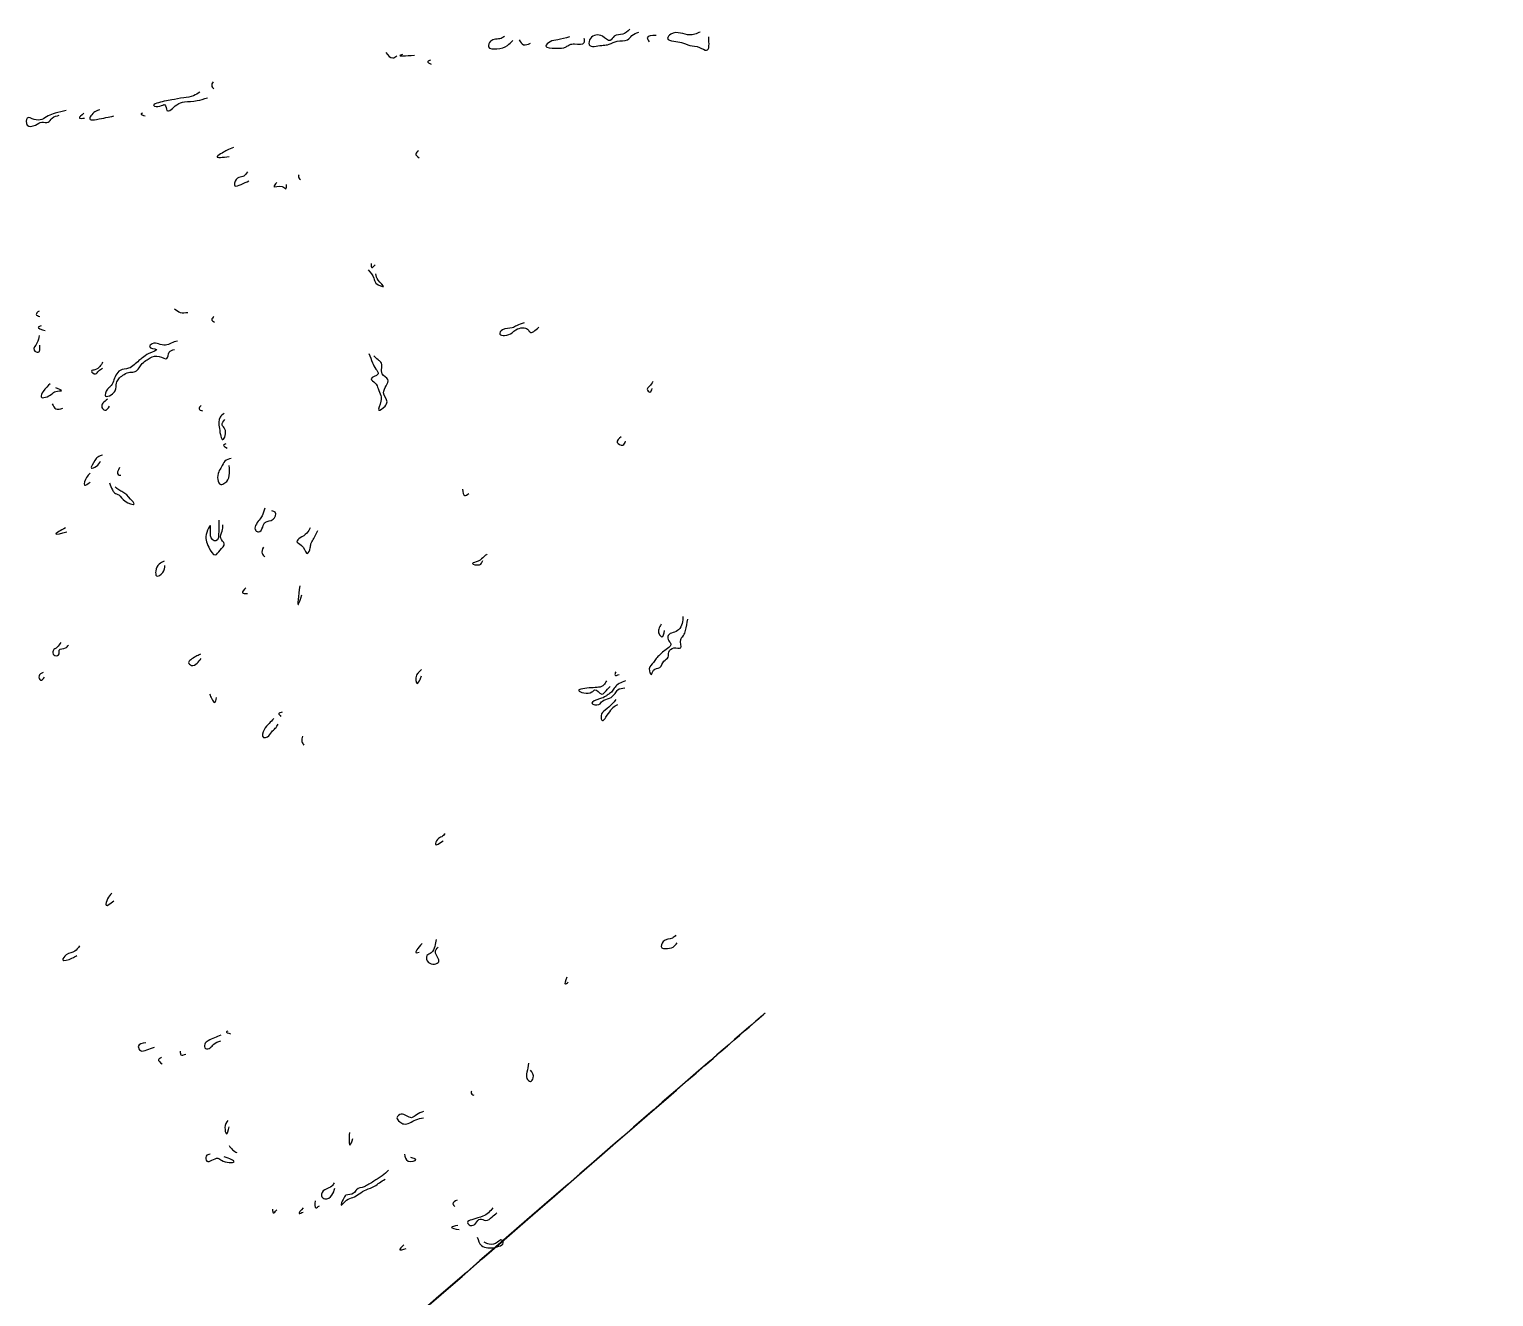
# Model space of a CAD drawing. Header units: metres. Extents: x -179 to 128, y -138 to 141.
# Drawn here: x 75.6 to 128, y 95.2 to 140.6 of the extents above; entities that cross this region are included whole.
import ezdxf

# ---------------------------------------------------------------- set-up
doc = ezdxf.new("R2010")
doc.units = ezdxf.units.M

msp = doc.modelspace()

# ---------------------------------------------------------------- linework, layer by layer
for points in [[(97.10000000000001, 140.55), (96.85000000000001, 140.375), (96.55000000000001, 140.3), (96.4, 140.15), (96.125, 140.3), (95.7, 140.225), (95.65, 140), (96.10000000000001, 139.975), (96.30000000000001, 140), (96.575, 140.1), (96.65, 140.125), (97.025, 140.175), (97.17500000000001, 140.32500000000002), (97.42500000000001, 140.45000000000002)], [(99.625, 140.45000000000002), (99.42500000000001, 140.375), (99.25, 140.35), (98.575, 140.375), (98.45, 140.225), (98.67500000000001, 140.125), (98.95, 140.07500000000002), (99.25, 139.975), (99.60000000000001, 139.9), (99.85000000000001, 139.8), (99.92500000000001, 140.275)], [(92.625, 140.3), (92.5, 140.225), (92.125, 140.125), (92.05000000000001, 139.925), (92.35000000000001, 139.85), (92.72500000000001, 139.975), (92.92500000000001, 140.15)], [(93.15, 140.175), (93.30000000000001, 140), (93.55000000000001, 140.05)], [(94.95, 140.275), (94.525, 140.175), (94.25, 140.1), (94.10000000000001, 139.95000000000002), (94.45, 139.875), (94.825, 139.925), (94.95, 140), (95.125, 140.025), (95.47500000000001, 140.07500000000002), (95.47500000000001, 140.225)], [(98.05000000000001, 140.32500000000002), (97.72500000000001, 140.25), (97.80000000000001, 140.1)], [(88.375, 139.725), (88.625, 139.525), (88.775, 139.6)], [(88.97500000000001, 139.65), (88.9, 139.625), (89.4, 139.625)], [(89.97500000000001, 139.45000000000002), (89.875, 139.4), (90, 139.3)], [(81.72500000000001, 138.3), (81.5, 138.175), (81.15, 138.1), (80.72500000000001, 138.025), (80.45, 137.975), (80.075, 137.82500000000002), (80.30000000000001, 137.8), (80.47500000000001, 137.85), (80.55000000000001, 137.65), (80.9, 137.85), (81.17500000000001, 137.95000000000002), (81.625, 138), (82, 138.1)], [(82.2, 138.675), (82.15, 138.525), (82.22500000000001, 138.425)], [(76.95, 137.65), (76.55, 137.55), (76.3, 137.45000000000002), (76.075, 137.32500000000002), (75.8, 137.32500000000002), (75.55, 137.375), (75.55, 137.125), (75.85000000000001, 137.125), (76.075, 137.225), (76.3, 137.225), (76.45, 137.375), (76.7, 137.475)], [(77.575, 137.55), (77.42500000000001, 137.375), (77.60000000000001, 137.375)], [(78.15, 137.675), (77.97500000000001, 137.6), (77.80000000000001, 137.32500000000002), (78.025, 137.32500000000002), (78.65, 137.45000000000002)], [(79.67500000000001, 137.55), (79.625, 137.525), (79.775, 137.45000000000002)], [(82.92500000000001, 136.32500000000002), (82.7, 136.225), (82.525, 136.125), (82.35000000000001, 136), (82.775, 136)], [(89.55000000000001, 136.20000000000002), (89.45, 136.1), (89.575, 135.95000000000002)], [(83.42500000000001, 135.45000000000002), (83.30000000000001, 135.3), (83.125, 135.25), (83.025, 135.175), (82.97500000000001, 134.95000000000002), (83.2, 135), (83.47500000000001, 135.125)], [(85.275, 135.35), (85.25, 135.3), (85.325, 135.175)], [(84.47500000000001, 135.07500000000002), (84.375, 134.925), (84.67500000000001, 134.925), (84.80000000000001, 134.85), (84.825, 135)], [(87.85000000000001, 132.175), (87.875, 132.025), (88, 132.125)], [(87.75, 131.95000000000002), (87.95, 131.65), (88.025, 131.475), (88.30000000000001, 131.35), (88.10000000000001, 131.57500000000002), (88.025, 131.8)], [(75.97500000000001, 130.475), (75.875, 130.35), (76, 130.275)], [(80.825, 130.55), (81.025, 130.425), (81.30000000000001, 130.425)], [(76.05, 129.95000000000002), (75.95, 129.9), (76.2, 129.775)], [(82.22500000000001, 130.275), (82.15, 130.175), (82.25, 130.07500000000002)], [(93.325, 130.05), (93.05000000000001, 129.95000000000002), (92.9, 129.875), (92.55000000000001, 129.8), (92.45, 129.65), (92.625, 129.6), (92.9, 129.70000000000002), (93.025, 129.8), (93.275, 129.875), (93.45, 129.82500000000002), (93.525, 129.725), (93.85000000000001, 129.9)], [(75.97500000000001, 129.6), (75.9, 129.32500000000002), (75.8, 129.07500000000002), (75.95, 129), (76, 129.25)], [(80.92500000000001, 129.4), (80.7, 129.32500000000002), (80.5, 129.25), (80.25, 129.3), (80.025, 129.3), (79.92500000000001, 129.20000000000002), (80.17500000000001, 129.1), (79.9, 128.95000000000002), (79.67500000000001, 128.8), (79.55000000000001, 128.70000000000002), (79.375, 128.55), (79.17500000000001, 128.425), (78.875, 128.35), (78.72500000000001, 128.175), (78.525, 127.775), (78.42500000000001, 127.67500000000001), (78.35000000000001, 127.42500000000001), (78.55000000000001, 127.47500000000001), (78.7, 127.625), (78.75, 127.9), (78.825, 128.05), (78.97500000000001, 128.175), (79.17500000000001, 128.275), (79.375, 128.3), (79.525, 128.4), (79.625, 128.55), (79.80000000000001, 128.70000000000002), (79.95, 128.8), (80.275, 128.85), (80.55000000000001, 128.775), (80.625, 129), (80.825, 129.1)], [(87.775, 128.95000000000002), (87.9, 128.625), (88.025, 128.4), (88.10000000000001, 128.225), (87.85000000000001, 128.05), (88, 127.9), (88.10000000000001, 127.7), (88.2, 127.45), (88.2, 127.25), (88.125, 126.92500000000001), (88.35000000000001, 127.075), (88.42500000000001, 127.22500000000001), (88.30000000000001, 127.55000000000001), (88.45, 128.025), (88.25, 128.225), (88.2, 128.65), (88.10000000000001, 128.725), (87.95, 128.875)], [(78.25, 128.65), (77.97500000000001, 128.375), (77.85000000000001, 128.32500000000002), (78, 128.225), (78.10000000000001, 128.32500000000002), (78.25, 128.425)], [(70.625, 78.42500000000001), (70.55, 78.30000000000001), (70.325, 78), (70.425, 78), (70.2, 77.75), (70.15, 77.47500000000001), (70.4, 77.80000000000001), (70.47500000000001, 77.875), (70.25, 77.60000000000001), (70.15, 77.5), (70.25, 77.75), (70.5, 78.05000000000001), (70.5, 78.05000000000001), (70.425, 78), (70.525, 78.25)], [(76.375, 127.875), (76.125, 127.60000000000001), (76.05, 127.4), (76.425, 127.5), (76.575, 127.60000000000001), (76.775, 127.625), (76.575, 127.72500000000001)], [(97.92500000000001, 127.95), (97.80000000000001, 127.775), (97.72500000000001, 127.67500000000001), (97.825, 127.575), (97.9, 127.7)], [(78.42500000000001, 127.325), (78.22500000000001, 127.025), (78.325, 126.92500000000001), (78.5, 127.075)], [(76.45, 127.15), (76.575, 126.97500000000001), (76.825, 127)], [(81.775, 127.10000000000001), (81.7, 126.97500000000001), (81.825, 126.9)], [(82.60000000000001, 126.825), (82.45, 126.67500000000001), (82.42500000000001, 126.275), (82.55000000000001, 125.875), (82.625, 126.25), (82.525, 126.4), (82.625, 126.60000000000001)], [(82.65, 125.72500000000001), (82.575, 125.67500000000001), (82.7, 125.575)], [(96.80000000000001, 125.97500000000001), (96.65, 125.775), (96.85000000000001, 125.67500000000001), (96.95, 125.825)], [(78.25, 125.325), (78.075, 125.25), (77.97500000000001, 125.125), (77.85000000000001, 124.85000000000001), (78.025, 124.92500000000001), (78.17500000000001, 125.10000000000001)], [(82.85000000000001, 125.2), (82.625, 125.10000000000001), (82.5, 124.9), (82.4, 124.72500000000001), (82.47500000000001, 124.275), (82.625, 124.325), (82.775, 124.95)], [(77.80000000000001, 124.67500000000001), (77.67500000000001, 124.525), (77.60000000000001, 124.25), (77.80000000000001, 124.35000000000001)], [(78.85000000000001, 124.875), (78.80000000000001, 124.625), (78.9, 124.60000000000001)], [(78.5, 124.325), (78.60000000000001, 124.075), (78.67500000000001, 123.97500000000001), (78.825, 123.9), (79.05000000000001, 123.67500000000001), (79.375, 123.575), (79.25, 123.75), (78.97500000000001, 124), (78.825, 124.075), (78.7, 124.17500000000001)], [(91.125, 124.10000000000001), (91.2, 123.875), (91.35000000000001, 123.95)], [(84.05000000000001, 123.42500000000001), (83.95, 123.15), (83.85000000000001, 123), (83.72500000000001, 122.625), (83.825, 122.575), (83.97500000000001, 122.75), (84.075, 122.92500000000001), (84.35000000000001, 123.025), (84.42500000000001, 123.275), (84.30000000000001, 123.325)], [(76.92500000000001, 122.72500000000001), (76.575, 122.5), (76.97500000000001, 122.575)], [(82.4, 123), (82.4, 122.60000000000001), (82.30000000000001, 122.25), (82.17500000000001, 122.30000000000001), (82.10000000000001, 122.80000000000001), (81.97500000000001, 122.55000000000001), (82.05000000000001, 122.025), (82.275, 121.75), (82.45, 121.92500000000001), (82.60000000000001, 122.15), (82.47500000000001, 122.35000000000001), (82.525, 122.60000000000001), (82.55000000000001, 122.825)], [(85.67500000000001, 122.72500000000001), (85.55000000000001, 122.525), (85.2, 122.22500000000001), (85.42500000000001, 122.025), (85.575, 121.80000000000001), (85.67500000000001, 122), (85.7, 122.15), (85.75, 122.25), (85.95, 122.625)], [(80.45, 121.525), (80.275, 121.42500000000001), (80.15, 121.17500000000001), (80.17500000000001, 121), (80.4, 121.125), (80.47500000000001, 121.375)], [(84, 122.025), (83.95, 121.80000000000001), (84.05000000000001, 121.7)], [(92, 121.775), (91.9, 121.7), (91.67500000000001, 121.525), (91.47500000000001, 121.45), (91.72500000000001, 121.4), (91.85000000000001, 121.55000000000001)], [(83.375, 120.575), (83.25, 120.4), (83.42500000000001, 120.375)], [(85.30000000000001, 120.65), (85.25, 119.97500000000001), (85.375, 120.325)], [(99, 119.55000000000001), (98.97500000000001, 119.30000000000001), (98.85000000000001, 119.075), (98.65, 118.97500000000001), (98.47500000000001, 118.875), (98.5, 118.67500000000001), (98.575, 118.575), (98.45, 118.4), (98.275, 118.275), (98.17500000000001, 118.17500000000001), (98.05000000000001, 118.05000000000001), (97.95, 117.9), (97.80000000000001, 117.67500000000001), (97.875, 117.47500000000001), (97.95, 117.625), (98.17500000000001, 117.72500000000001), (98.325, 117.95), (98.47500000000001, 118.10000000000001), (98.5, 118.275), (98.67500000000001, 118.42500000000001), (98.92500000000001, 118.42500000000001), (98.92500000000001, 118.72500000000001), (99.025, 118.875), (99.10000000000001, 119.05000000000001), (99.17500000000001, 119.45)], [(98.22500000000001, 119.275), (98.15, 118.92500000000001), (98.25, 118.825), (98.35000000000001, 119.05000000000001)], [(76.75, 118.625), (76.625, 118.45), (76.47500000000001, 118.325), (76.5, 118.17500000000001), (76.675, 118.17500000000001), (76.7, 118.35000000000001), (76.92500000000001, 118.42500000000001), (77.025, 118.525)], [(81.75, 118.2), (81.4, 118), (81.325, 117.9), (81.42500000000001, 117.80000000000001), (81.625, 117.875), (81.775, 118.05000000000001)], [(76.125, 117.55000000000001), (75.97500000000001, 117.42500000000001), (76.025, 117.275), (76.175, 117.375)], [(89.65, 117.65), (89.55000000000001, 117.55000000000001), (89.47500000000001, 117.45), (89.5, 117.15), (89.60000000000001, 117.30000000000001), (89.65, 117.42500000000001)], [(96.60000000000001, 117.575), (96.575, 117.45), (96.72500000000001, 117.47500000000001)], [(96.275, 117.25), (96.17500000000001, 117.10000000000001), (95.72500000000001, 117), (95.275, 116.9), (95.75, 116.85000000000001), (95.85000000000001, 116.92500000000001), (96.10000000000001, 116.775), (96.30000000000001, 116.95), (96.4, 117.05000000000001)], [(96.95, 117.25), (96.72500000000001, 117.15), (96.575, 117.025), (96.47500000000001, 116.875), (96.35000000000001, 116.775), (96.25, 116.7), (96.025, 116.60000000000001), (95.75, 116.45), (96, 116.4), (96.125, 116.525), (96.375, 116.625), (96.575, 116.80000000000001), (96.67500000000001, 116.92500000000001), (96.92500000000001, 117)], [(82.075, 116.775), (82.15, 116.60000000000001), (82.25, 116.47500000000001), (82.325, 116.65)], [(96.60000000000001, 116.575), (96.47500000000001, 116.42500000000001), (96.22500000000001, 116.2), (96.075, 116), (96.125, 115.825), (96.25, 115.95), (96.42500000000001, 116.2), (96.5, 116.30000000000001), (96.67500000000001, 116.4)], [(84.375, 115.9), (84.2, 115.72500000000001), (84.025, 115.5), (84, 115.22500000000001), (84.15, 115.25), (84.30000000000001, 115.42500000000001), (84.42500000000001, 115.55000000000001), (84.525, 115.7)], [(84.67500000000001, 116.125), (84.55000000000001, 116.075), (84.625, 115.97500000000001)], [(85.4, 115.275), (85.375, 115.075), (85.45, 114.95)], [(90.5, 111.775), (90.375, 111.67500000000001), (90.22500000000001, 111.575), (90.15, 111.4), (90.42500000000001, 111.525)], [(78.575, 109.65), (78.42500000000001, 109.45), (78.375, 109.22500000000001), (78.65, 109.375)], [(90.17500000000001, 108), (90.125, 107.75), (90, 107.525), (89.85000000000001, 107.42500000000001), (89.9, 107.17500000000001), (90.275, 107.2), (90.15, 107.55000000000001), (90.25, 107.72500000000001)], [(98.75, 108.15), (98.625, 108.05000000000001), (98.30000000000001, 107.92500000000001), (98.25, 107.7), (98.375, 107.67500000000001), (98.65, 107.72500000000001), (98.80000000000001, 107.875)], [(77.42500000000001, 107.775), (77.25, 107.575), (76.95, 107.45), (76.825, 107.275), (77.15, 107.325), (77.325, 107.42500000000001)], [(89.67500000000001, 107.85000000000001), (89.47500000000001, 107.525), (89.575, 107.55000000000001)], [(94.85000000000001, 106.65), (94.80000000000001, 106.4), (94.9, 106.47500000000001)], [(79.80000000000001, 104.30000000000001), (79.525, 104.17500000000001), (79.60000000000001, 104.025), (79.825, 104.05000000000001), (80.10000000000001, 104.15)], [(82.47500000000001, 104.575), (82.25, 104.47500000000001), (82.025, 104.375), (81.9, 104.25), (81.92500000000001, 104.10000000000001), (82.10000000000001, 104.125), (82.22500000000001, 104.25), (82.47500000000001, 104.375)], [(82.72500000000001, 104.72500000000001), (82.67500000000001, 104.7), (82.825, 104.625)], [(80.35000000000001, 103.775), (80.25, 103.7), (80.375, 103.55000000000001)], [(81.025, 104), (81.05000000000001, 103.875), (81.22500000000001, 103.9)], [(93.47500000000001, 103.575), (93.42500000000001, 103.25), (93.42500000000001, 103.025), (93.55000000000001, 102.92500000000001), (93.65, 103.05000000000001), (93.55000000000001, 103.325)], [(91.45, 102.575), (91.42500000000001, 102.525), (91.525, 102.42500000000001)], [(89.72500000000001, 101.85000000000001), (89.47500000000001, 101.72500000000001), (89.30000000000001, 101.625), (88.92500000000001, 101.75), (88.775, 101.625), (88.875, 101.47500000000001), (89.025, 101.4), (89.45, 101.55000000000001), (89.72500000000001, 101.625)], [(82.72500000000001, 101.525), (82.625, 101.275), (82.67500000000001, 101.05000000000001), (82.775, 101.30000000000001)], [(87.075, 101.10000000000001), (87.10000000000001, 100.65), (87.2, 100.875)], [(82.775, 100.625), (82.9, 100.47500000000001), (83.05000000000001, 100.375)], [(82.10000000000001, 100.325), (81.95, 100.25), (81.97500000000001, 100.075), (82.375, 100.17500000000001), (82.5, 100.10000000000001), (82.95, 100.05000000000001), (82.60000000000001, 100.22500000000001)], [(89.05000000000001, 100.325), (89.17500000000001, 100.075), (89.45, 100.125), (89.275, 100.2)], [(88.47500000000001, 99.75), (88.25, 99.55000000000001), (88.10000000000001, 99.45), (87.95, 99.35000000000001), (87.775, 99.25), (87.60000000000001, 99.15), (87.325, 99.05000000000001), (87.22500000000001, 98.92500000000001), (86.95, 98.85000000000001), (86.85000000000001, 98.7), (86.775, 98.5), (86.97500000000001, 98.67500000000001), (87.2, 98.775), (87.42500000000001, 98.9), (87.67500000000001, 99.05000000000001), (87.97500000000001, 99.17500000000001), (88.15, 99.30000000000001), (88.35000000000001, 99.42500000000001)], [(86.525, 99.30000000000001), (86.45, 99.17500000000001), (86.2, 99.05000000000001), (86.075, 98.825), (86.2, 98.72500000000001), (86.45, 98.85000000000001), (86.55000000000001, 99.10000000000001)], [(85.85000000000001, 98.65), (85.875, 98.4), (86, 98.47500000000001)], [(90.92500000000001, 98.67500000000001), (90.775, 98.55000000000001), (90.85000000000001, 98.45)], [(84.325, 98.35000000000001), (84.35000000000001, 98.22500000000001), (84.47500000000001, 98.325)], [(85.42500000000001, 98.4), (85.275, 98.2), (85.42500000000001, 98.25)], [(92.2, 98.4), (92.05000000000001, 98.22500000000001), (91.85000000000001, 98.10000000000001), (91.45, 97.97500000000001), (91.30000000000001, 97.875), (91.4, 97.775), (91.60000000000001, 97.85000000000001), (91.75, 98), (91.95, 97.95), (92.17500000000001, 98.075), (92.35000000000001, 98.22500000000001)], [(90.95, 97.775), (90.72500000000001, 97.7), (91, 97.625)], [(89.025, 97.075), (88.875, 96.9), (89.10000000000001, 96.95)], [(91.65, 97.35000000000001), (91.80000000000001, 97.05000000000001), (92.025, 96.97500000000001), (92.42500000000001, 97.025), (92.575, 97.15), (92.525, 97.25), (92.375, 97.17500000000001), (92.075, 97.10000000000001), (91.9, 97.17500000000001)]]:
    msp.add_spline(points, degree=3)

doc.saveas('drawing.dxf')
